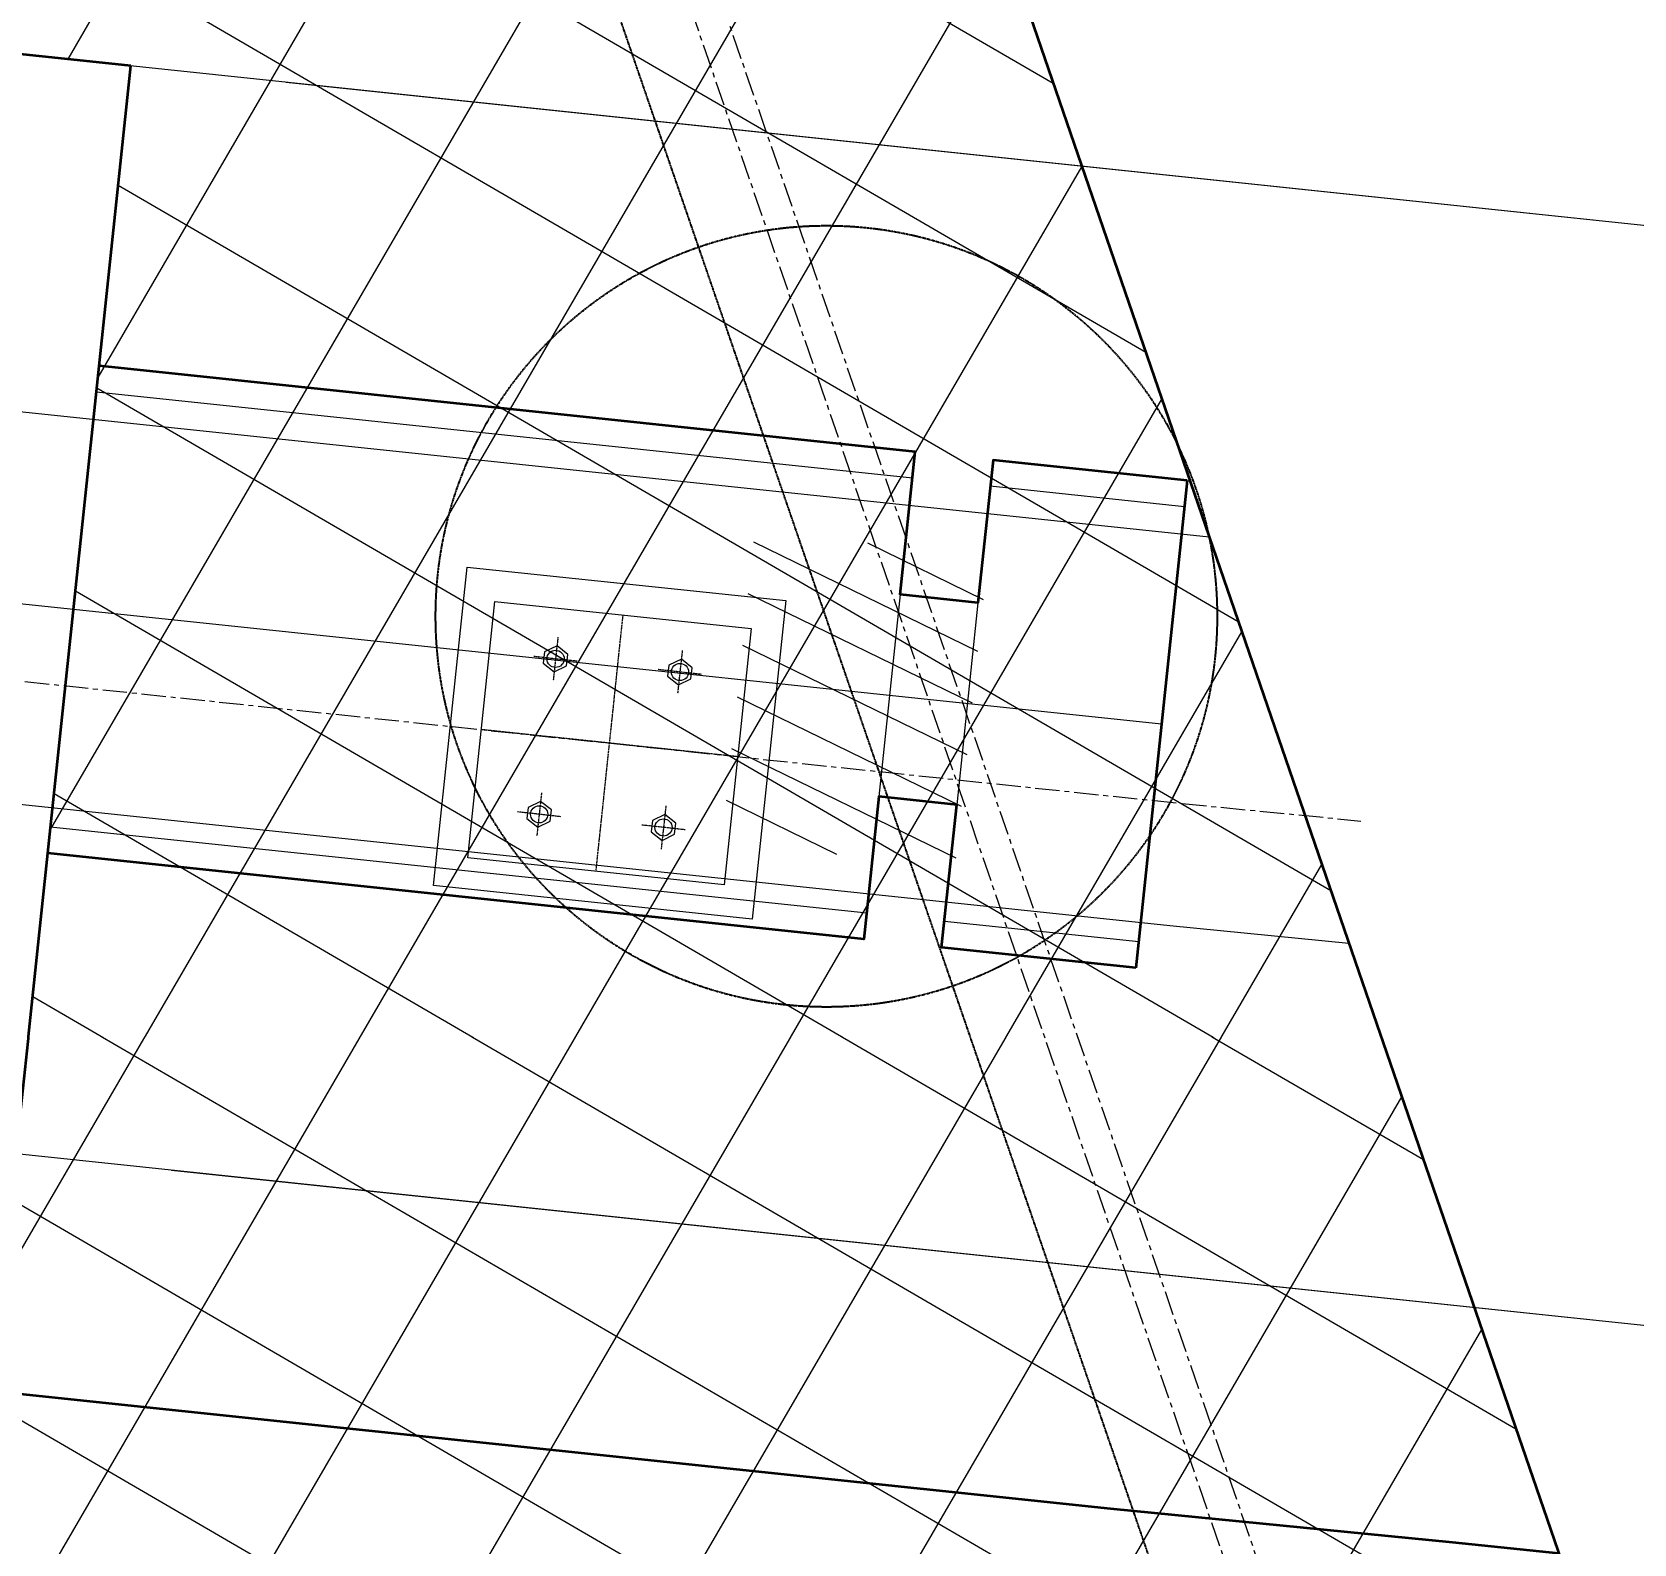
# Model space of a CAD drawing. Header units: millimetres. Extents: x 265754 to 14267433, y -6145605 to 2433772.
# Drawn here: x 8048373 to 8050423, y -587036 to -585101 of the extents above; entities that cross this region are included whole.
import ezdxf
from ezdxf import colors
from ezdxf.entities.mleader import LeaderData, LeaderLine
from ezdxf.math import Vec2, Vec3

# ---------------------------------------------------------------- set-up
doc = ezdxf.new("R2010")
doc.units = ezdxf.units.MM
for name, pattern in [('невидимая', [9.524999999999999, 6.35, -3.175]), ('осевая', [2, 1.25, -0.25, 0.25, -0.25]), ('Штриховая', [3, 2, -1])]:
    doc.linetypes.add(name, pattern=pattern)
for name, color, linetype, lineweight in [('Выноски', 3, 'Continuous', 15), ('ИС_Med', 7, 'Continuous', 35), ('ИС_Мвн', 3, 'Continuous', 18), ('ИС_Невид', 4, 'Штриховая', 18), ('ИС_ОПОР_Ось', 3, 'осевая', 18), ('ИС_Ось', 3, 'осевая', 18), ('ИС_ПС_Невид_ОЧ', 3, 'Штриховая', 18), ('ИС_РЗМ', 3, 'Continuous', 18), ('ИС_Тон', 3, 'Continuous', 18), ('ИС_Штр', 3, 'Continuous', 9), ('ИС_Штриховка', 2, 'Continuous', 9)]:
    doc.layers.add(name, color=color, linetype=linetype, lineweight=lineweight)
doc.layers.add('ИС_Невидимая', color=4, linetype='невидимая')
doc.styles.add('0', font='isocpeur.ttf', dxfattribs={"width": 0.8, "oblique": 15})
doc.styles.add('ISOCPEUR', font='isocpeur.ttf', dxfattribs={"width": 0.8, "oblique": 15, "height": 2.5})
doc.dimstyles.new('М200', dxfattribs={"dimscale": 200, "dimtxt": 2.5, "dimasz": 2, "dimexe": 1, "dimexo": 1, "dimgap": 0.8, "dimtad": 1, "dimdec": 0, "dimzin": 0, "dimdsep": 46, "dimtxsty": '0', "dimblk": 'OBLIQUE', "dimcen": 0.09, "dimdle": 1, "dimclrd": 256, "dimclre": 256, "dimclrt": 256, "dimadec": 4, "dimazin": 0, "dimtfac": 1, "dimtdec": 0, "dimtmove": 1, "dimatfit": 2, "dimfxl": 1, "dimtolj": 1, "dimtzin": 0, "dimlwd": -1, "dimarcsym": 0})

# ---------------------------------------------------------------- blocks, each defined once
blk = doc.blocks.new('_None')
blk = doc.blocks.new('*U1476')
at = {"layer": 'ИС_Med'}
blk.add_circle((0, 0), 0.011, dxfattribs=at)
blk = doc.blocks.new('*U1477')
at = {"layer": 'ИС_Мвн', "color": 0, "linetype": 'ByBlock', "lineweight": -2, "transparency": 16777216}
blk.add_blockref('*U1476', (12, 0), dxfattribs=at)
blk = doc.blocks.new('болт БО')
at = {"layer": 'ИС_Тон', "linetype": 'осевая'}
for p, q in [((-0.1288116180771794, -27.84737553508876), (0.1288116183113743, 27.84737553520426)), ((-27.8473755350301, 0.1288116181356145), (27.84737553503055, -0.1288116181353871))]:
    blk.add_line(p, q, dxfattribs=at)
at = {"layer": 'ИС_Тон'}
blk.add_lwpolyline([(14.96664636836476, -7.295342044146537), (15.03303712032357, 7.157535470322273), (0.07648264958743312, 16.64982433590194), (-14.96664636713922, 7.295342045052394), (-15.03303711909848, -7.157535469416189), (-0.07648264836325325, -16.64982433522869)], close=True, dxfattribs=at)
blk.add_circle((1.168700691778213e-10, -4.547473508864641e-13), 11, dxfattribs=at)
blk = doc.blocks.new('A$C545E156D')
at = {"layer": 'ИС_Тон'}
for points in [[(289.4314504628419, -16.71632384730037), (-16.71632384735858, -289.431450462871), (-289.431450462871, 16.71632384730037), (16.71632384730037, 289.4314504628419)], [(232.9570211042301, -13.45460212099715), (-13.45460212102626, -232.9570211042301), (-232.9570211042883, 13.45460212099715), (13.45460212096805, 232.9570211042301)]]:
    blk.add_lwpolyline(points, close=True, dxfattribs=at)
at = {"layer": 'ИС_Тон', "linetype": 'осевая'}
for points in [[(109.7512094915728, -123.2058116126282), (-109.751209491631, 123.2058116126282)], [(123.2058116125991, 109.7512094916019), (-123.2058116126573, -109.751209491631)]]:
    blk.add_lwpolyline(points, dxfattribs=at)
at = {"layer": 'ИС_Тон', "rotation": 221.6945127324549}
for p in [(-6.779733455390669, 127.8828964885033), (-126.2520356252207, 21.45748122388613), (126.2520356253372, -21.45748122376972), (6.779733455507085, -127.8828964883869)]:
    blk.add_blockref('болт БО', p, dxfattribs=at)
blk = doc.blocks.new('_OBLIQUE')
at = {"color": 0, "linetype": 'ByBlock', "lineweight": -2}
blk.add_line((0.5000000000000001, 0.4999999999999999), (-0.5000000000000001, -0.4999999999999999), dxfattribs=at)
blk = doc.blocks.new('*D1699')
at = {"layer": 'Defpoints', "color": 0, "transparency": 16777216}
for p in [(173531.1514979713, -3219.439974813533), (177159.3290642507, -3601.857828035005), (173384.4013527445, -4611.727443285185)]:
    blk.add_point(p, dxfattribs=at)
at = {"layer": 'ИС_РЗМ', "transparency": 16777216}
for p, q in [((173730.0497077536, -3240.404281274536), (177358.227274033, -3622.822134496)), ((176991.6146125629, -5193.043506288894), (177180.2933707118, -3402.959618252651)), ((173583.2995625268, -4632.691749746158), (177211.4771288063, -5015.109602967623))]:
    blk.add_line(p, q, dxfattribs=at)
at = {"layer": 'ИС_РЗМ', "transparency": 16777216, "xscale": 400, "yscale": 400, "zscale": 400}
for p, rotation in [((177159.3290642507, -3601.857828034961), 83.98311562638796), ((177012.578919024, -4994.145296506584), 263.983115626388)]:
    blk.add_blockref('_OBLIQUE', p, dxfattribs=dict(at, rotation=rotation))
at = {"layer": 'ИС_РЗМ', "transparency": 16777216, "insert": (176713.0198482955, -4258.693487656405), "char_height": 500, "attachment_point": 5, "rotation": 83.98311562638796, "style": '0'}
blk.add_mtext('\\A1;1400', dxfattribs=at)
blk = doc.blocks.new('*D1700')
at = {"layer": 'Defpoints', "color": 0, "transparency": 16777216}
for p in [(172205.3894331746, -2576.932018821724), (172152.9786670237, -3074.177543261801), (177159.3290642505, -3601.857828034554)]:
    blk.add_point(p, dxfattribs=at)
at = {"layer": 'ИС_РЗМ', "transparency": 16777216}
for p, q in [((172404.2876429569, -2597.896325282685), (177410.6380401838, -3125.576610055448)), ((177232.7041368624, -2905.714093812116), (177159.3290642505, -3601.857828034505)), ((172351.876876806, -3095.141849722762), (177358.2272740328, -3622.822134495525)), ((177159.3290642505, -3601.857828034505), (176997.4872812351, -5137.326743717715))]:
    blk.add_line(p, q, dxfattribs=at)
at = {"layer": 'ИС_РЗМ', "transparency": 16777216, "xscale": 400, "yscale": 400, "zscale": 400}
for p, rotation in [((177211.7398304014, -3104.612303594427), 83.98311562639248), ((177159.3290642505, -3601.857828034505), 263.9831156263925)]:
    blk.add_blockref('_OBLIQUE', p, dxfattribs=dict(at, rotation=rotation))
at = {"layer": 'ИС_РЗМ', "transparency": 16777216, "insert": (176684.5097229399, -4529.182421044068), "char_height": 500, "attachment_point": 5, "rotation": 83.98311562639249, "style": '0'}
blk.add_mtext('\\A1;500', dxfattribs=at)
blk = doc.blocks.new('*D1711')
at = {"layer": 'Defpoints', "color": 0, "transparency": 16777216}
for p in [(172887.1558282893, -4559.316677132636), (172828.9798778606, -5111.259209271768), (176771.5763696847, -5526.817505132392)]:
    blk.add_point(p, dxfattribs=at)
at = {"layer": 'ИС_РЗМ', "transparency": 16777216}
for p, q in [((173086.0540380716, -4580.280983593693), (177028.6505298957, -4995.839279454325)), ((176850.7166265744, -4775.976763210967), (176771.5763696847, -5526.817505132407)), ((173027.8780876429, -5132.223515732825), (176970.474579467, -5547.781811593457)), ((176771.5763696847, -5526.817505132407), (176588.1925767615, -7266.665574195378))]:
    blk.add_line(p, q, dxfattribs=at)
at = {"layer": 'ИС_РЗМ', "transparency": 16777216, "xscale": 400, "yscale": 400, "zscale": 400}
for p, rotation in [((176829.7523201134, -4974.874972993275), 83.98311562638388), ((176771.5763696847, -5526.817505132407), 263.9831156263839)]:
    blk.add_blockref('_OBLIQUE', p, dxfattribs=dict(at, rotation=rotation))
at = {"layer": 'ИС_РЗМ', "transparency": 16777216, "insert": (176275.2150184665, -6658.521251521612), "char_height": 500, "attachment_point": 5, "rotation": 83.98311562638389, "style": '0'}
blk.add_mtext('\\A1;555', dxfattribs=at)
blk = doc.blocks.new('Б24')
for points in [[(-12.00239487175381, 0.3108262185612602), (-11.75239487175381, 0.3108262185620561), (-11.75239487175324, 0.1272950456059334), (-11.65239487175323, 0.1272950456062176), (-11.6523948717538, 0.3108262185623403), (-10.60240299486054, 0.3108361111322324)], [(-12.00239487175183, -0.3162361273509759), (-12.00239487175381, 0.3108262185612602)], [(-12.00239487175186, -0.3162361273509191), (-11.75239487175183, -0.3162361273501801), (-11.75239487175243, -0.1327049543941143), (-11.65239487175241, -0.1327049543938301), (-11.65239487175184, -0.3162361273498959), (-10.60238674828784, -0.3162262347800606)]]:
    blk.add_lwpolyline(points)
at = {"layer": 'ИС_Med'}
blk.add_lwpolyline([(-10.60239487377694, -0.7026100440270966), (10.69760512621725, -0.7026100440417054), (10.69760512621724, 0.6973899559525307), (-10.60239487377693, 0.6973899559670258)], close=True, dxfattribs=at)
at = {"layer": 'ИС_Невид', "ltscale": 4}
for points in [[(-11.75239487175243, -0.1327049543941143), (-11.75239487175324, 0.1272950456059334)], [(-11.65239487175241, -0.1327049543938301), (-11.65239487175323, 0.1272950456062176)]]:
    blk.add_lwpolyline(points, dxfattribs=at)
at = {"layer": 'ИС_Ось', "linetype": 'осевая', "ltscale": 25}
blk.add_lwpolyline([(-12.00239487376528, -0.002610044030063818), (11.99760512623473, -0.002610044030063818)], dxfattribs=at)
at = {"layer": 'ИС_Тон'}
for points in [[(-12.00239487175371, 0.2772950456051717), (-11.75239487175372, 0.2772950456059675)], [(-11.6523948717537, 0.2772950456062517), (-10.60240212610061, 0.2773049381761439)], [(-12.00239487175193, -0.2827049543948874), (-11.75239487175193, -0.2827049543940916)], [(-11.65239487175195, -0.2827049543937505), (-10.60238761704777, -0.2826950618239152)]]:
    blk.add_lwpolyline(points, dxfattribs=at)
blk = doc.blocks.new('План Узловая')
at = {"layer": 'ИС_Med'}
for p, q in [((170579.8102071285, 8775.073819756508), (175452.4831373691, -5393.286678314209)), ((174027.991240263, -5244.77327299118), (169718.5099742412, 7285.984488129616)), ((174029.9192183017, -5246.556011557579), (169720.4379527569, 7284.201749563217)), ((175398.695736885, -5236.88806694746), (173975.7295832634, -5088.987814545631))]:
    blk.add_line(p, q, dxfattribs=at)
for points in [[(170907.3621912002, 8745.105929017067), (175781.6796312332, -5428.036340653896)], [(171453.6683380603, 7771.575536251068), (175675.9238159656, -4505.554199934006)]]:
    blk.add_lwpolyline(points, dxfattribs=at)
at = {"layer": 'ИС_Med', "color": 4}
blk.add_lwpolyline([(179440.3620091676, 6254.050931930542), (172190.5225505829, 7019.220195174217), (171749.2997378111, 7071.934804201126), (171142.2196173668, 7135.922376871109), (175450.5551590919, -5391.50393986702), (183746.5345087051, -6267.085867285728)], close=True, dxfattribs=at)
at = {"layer": 'ИС_Med'}
for points in [[(174875.7876919508, -3720.24202811718), (174193.8150014877, -3648.360614418983), (174120.43992877, -4344.504348874092), (175126.9647848606, -4450.594270706177)], [(174877.7156703472, -3722.024766743183), (174195.7429797649, -3650.143352985382), (174122.3679070472, -4346.287087321281), (175128.8927631378, -4452.377009510994)], [(174287.2647943496, -4212.836659789085), (174585.6121088266, -4244.283119618893), (174627.5407218933, -3846.486700057983), (174329.1934070587, -3815.040240108967)]]:
    blk.add_lwpolyline(points, close=True, dxfattribs=at)
at = {"layer": 'ИС_Невидимая', "ltscale": 0.2}
for points in [[(171471.3976867199, 7101.22628813982), (175779.7497611046, -5426.248101115227)], [(171482.3702888488, 7100.069751858711), (175790.7229144573, -5427.40623998642)]]:
    blk.add_lwpolyline(points, dxfattribs=at)
at = {"layer": 'ИС_ОПОР_Ось', "ltscale": 500}
blk.add_line((174003.1432569027, -3981.781734704971), (175003.3042166233, -4087.2008882761), dxfattribs=at)
at = {"layer": 'ИС_ПС_Невид_ОЧ'}
blk.add_lwpolyline([(174285.3368160724, -4211.053921341896), (174583.6841305494, -4242.500380992889), (174625.6127434969, -3844.703961670399), (174327.2654289007, -3813.257501900196)], close=True, dxfattribs=at)
at = {"layer": 'ИС_Мвн', "xscale": 999.9999999999993, "yscale": 999.9999999999993, "zscale": 999.9999999999993, "rotation": 288.9787219322358}
blk.add_blockref('*U1477', (171521.3360636234, 7282.716234266758), dxfattribs=at)
at = {"layer": 'Выноски'}
ml = blk.add_multileader_mtext('Standard', dxfattribs=at)
ml.set_content('Габарит приближения ОАО "РЖД"', color=256, style='ISOCPEUR')
ml.set_leader_properties(color=256)
ml.set_arrow_properties(name='NONE')
ml.build(insert=Vec2(0, 0))
ml.multileader.update_dxf_attribs({"text_left_attachment_type": 6, "text_right_attachment_type": 6, "dogleg_length": 2, "arrow_head_size": 300, "scale": 200})
ctx = ml.context
ctx.base_point, ctx.scale, ctx.char_height, ctx.arrow_head_size, ctx.landing_gap_size, ctx.plane_origin, ctx.plane_x_axis, ctx.plane_y_axis = Vec3(101662.7441057431, -4562.479831993582), 200, 500, 300, 125, Vec3(97940.96292948723, -283.7268282175064), Vec3(1, 2.842170943040402e-15), Vec3(-2.842170943040402e-15, 1)
ctx.left_attachment, ctx.right_attachment = 6, 6
notes = []
notes.append((ctx, [(1, (1, 1, 0), (107586.7187019587, -4562.47983199358), (-1, -2.842170943040401e-16), 100, [(0, [(108264.5783550739, -4193.935423493385)], 0, [])])]))
ctx.mtext.insert, ctx.mtext.text_direction, ctx.mtext.rotation, ctx.mtext.width, ctx.mtext.flow_direction = Vec3(101787.7441056967, -3962.479832291603), Vec3(1, 2.842170943040402e-15), 2.842170943040402e-15, 5939.542017434016, 5
ctx.mtext.has_bg_fill, ctx.mtext.bg_color, ctx.mtext.bg_scale_factor, ctx.mtext.bg_transparency, ctx.mtext.use_window_bg_color = 1, -1023410167, 1.5, 0, 1
for ctx, leaders in notes:
    for number, flags, end, landing, length, lines in leaders:
        leader = LeaderData()
        leader.index, (leader.has_last_leader_line, leader.has_dogleg_vector, leader.attachment_direction) = number, flags
        leader.last_leader_point, leader.dogleg_vector, leader.dogleg_length = Vec3(end), Vec3(landing), length
        for number, points, colour, breaks in lines:
            line = LeaderLine()
            line.index, line.vertices, line.color, line.breaks = number, Vec3.list(points), colors.encode_raw_color(colour), breaks
            leader.lines.append(line)
        ctx.leaders.append(leader)
ml = blk.add_multileader_mtext('Standard', dxfattribs=at)
ml.set_content('Габарит приближения ОАО "РЖД"', color=256, style='ISOCPEUR')
ml.set_leader_properties(color=256)
ml.set_arrow_properties(name='NONE')
ml.build(insert=Vec2(0, 0))
ml.multileader.update_dxf_attribs({"text_left_attachment_type": 6, "text_right_attachment_type": 6, "dogleg_length": 2, "arrow_head_size": 300, "scale": 200})
ctx = ml.context
ctx.base_point, ctx.scale, ctx.char_height, ctx.arrow_head_size, ctx.landing_gap_size, ctx.plane_origin, ctx.plane_x_axis, ctx.plane_y_axis = Vec3(116274.3043072224, -4196.51312571764), 200, 500, 300, 125, Vec3(112552.5231311321, 82.23987817764282), Vec3(1, 2.842170943040402e-15), Vec3(-2.842170943040402e-15, 1)
ctx.left_attachment, ctx.right_attachment = 6, 6
notes = []
notes.append((ctx, [(0, (1, 1, 0), (116174.3043072224, -4196.51312571764), (1, 1.98951966012828e-15), 100.0000000000001, [(0, [(115155.0561289787, -4578.787423610687)], 0, [])])]))
ctx.mtext.insert, ctx.mtext.text_direction, ctx.mtext.rotation, ctx.mtext.width, ctx.mtext.flow_direction = Vec3(116399.3043072224, -3596.513125538826), Vec3(1, 2.842170943040402e-15), 2.842170943040402e-15, 5939.542017434016, 5
ctx.mtext.has_bg_fill, ctx.mtext.bg_color, ctx.mtext.bg_scale_factor, ctx.mtext.bg_transparency, ctx.mtext.use_window_bg_color = 1, -1023410167, 1.5, 0, 1
for ctx, leaders in notes:
    for number, flags, end, landing, length, lines in leaders:
        leader = LeaderData()
        leader.index, (leader.has_last_leader_line, leader.has_dogleg_vector, leader.attachment_direction) = number, flags
        leader.last_leader_point, leader.dogleg_vector, leader.dogleg_length = Vec3(end), Vec3(landing), length
        for number, points, colour, breaks in lines:
            line = LeaderLine()
            line.index, line.vertices, line.color, line.breaks = number, Vec3.list(points), colors.encode_raw_color(colour), breaks
            leader.lines.append(line)
        ctx.leaders.append(leader)
ml = blk.add_multileader_mtext('Standard', dxfattribs=at)
ml.set_content('Ось опоры №3\\PПК 1+97,65', color=256, style='ISOCPEUR')
ml.set_leader_properties(color=256)
ml.set_arrow_properties(name='NONE')
ml.build(insert=Vec2(0, 0))
ml.multileader.update_dxf_attribs({"text_left_attachment_type": 6, "text_right_attachment_type": 6, "dogleg_length": 2, "arrow_head_size": 300, "scale": 200})
ctx = ml.context
ctx.base_point, ctx.scale, ctx.char_height, ctx.arrow_head_size, ctx.landing_gap_size, ctx.plane_origin, ctx.plane_x_axis, ctx.plane_y_axis = Vec3(63331.346092913, -4633.585984528066), 200, 500, 300, 125, Vec3(58718.4761068821, 1285.659215271473), Vec3(1, 2.842170943040402e-15), Vec3(-2.842170943040402e-15, 1)
ctx.left_attachment, ctx.right_attachment = 6, 6
notes = []
notes.append((ctx, [(1, (1, 1, 0), (67389.29528534412, -4633.585984528065), (-1, -2.842170943040401e-16), 100, [(0, [(68497.43448901176, -3749.276166558266)], 0, [])])]))
ctx.mtext.insert, ctx.mtext.text_direction, ctx.mtext.rotation, ctx.mtext.width, ctx.mtext.flow_direction = Vec3(63590.32068872452, -4033.585984230042), Vec3(1, 2.842170943040402e-15), 2.842170943040402e-15, 4212.965269783731, 5
ctx.mtext.has_bg_fill, ctx.mtext.bg_color, ctx.mtext.bg_scale_factor, ctx.mtext.bg_transparency, ctx.mtext.use_window_bg_color = 1, -1023410167, 1.5, 0, 1
for ctx, leaders in notes:
    for number, flags, end, landing, length, lines in leaders:
        leader = LeaderData()
        leader.index, (leader.has_last_leader_line, leader.has_dogleg_vector, leader.attachment_direction) = number, flags
        leader.last_leader_point, leader.dogleg_vector, leader.dogleg_length = Vec3(end), Vec3(landing), length
        for number, points, colour, breaks in lines:
            line = LeaderLine()
            line.index, line.vertices, line.color, line.breaks = number, Vec3.list(points), colors.encode_raw_color(colour), breaks
            leader.lines.append(line)
        ctx.leaders.append(leader)
ml = blk.add_multileader_mtext('Standard', dxfattribs=at)
ml.set_content('Ось опоры №4\\PПК 2+30,72', color=256, style='ISOCPEUR')
ml.set_leader_properties(color=256)
ml.set_arrow_properties(name='NONE')
ml.build(insert=Vec2(0, 0))
ml.multileader.update_dxf_attribs({"text_left_attachment_type": 6, "text_right_attachment_type": 6, "dogleg_length": 2, "arrow_head_size": 300, "scale": 200})
ctx = ml.context
ctx.base_point, ctx.scale, ctx.char_height, ctx.arrow_head_size, ctx.landing_gap_size, ctx.plane_origin, ctx.plane_x_axis, ctx.plane_y_axis = Vec3(96372.75863680587, -3917.326990127564), 200, 500, 300, 125, Vec3(91542.78431558609, 2012.630561709404), Vec3(1, 2.842170943040402e-15), Vec3(-2.842170943040402e-15, 1)
ctx.left_attachment, ctx.right_attachment = 6, 6
notes = []
notes.append((ctx, [(1, (1, 1, 0), (100470.707829237, -3917.326990127563), (-1, -2.842170943040401e-16), 100, [(0, [(101420.9420717955, -2988.186381816864)], 0, [])])]))
ctx.mtext.insert, ctx.mtext.text_direction, ctx.mtext.rotation, ctx.mtext.width, ctx.mtext.flow_direction = Vec3(96631.73323309422, -3317.326990067959), Vec3(1, 2.842170943040402e-15), 2.842170943040402e-15, 4212.965269783731, 5
ctx.mtext.has_bg_fill, ctx.mtext.bg_color, ctx.mtext.bg_scale_factor, ctx.mtext.bg_transparency, ctx.mtext.use_window_bg_color = 1, -1023410167, 1.5, 0, 1
for ctx, leaders in notes:
    for number, flags, end, landing, length, lines in leaders:
        leader = LeaderData()
        leader.index, (leader.has_last_leader_line, leader.has_dogleg_vector, leader.attachment_direction) = number, flags
        leader.last_leader_point, leader.dogleg_vector, leader.dogleg_length = Vec3(end), Vec3(landing), length
        for number, points, colour, breaks in lines:
            line = LeaderLine()
            line.index, line.vertices, line.color, line.breaks = number, Vec3.list(points), colors.encode_raw_color(colour), breaks
            leader.lines.append(line)
        ctx.leaders.append(leader)
at = {"layer": 'ИС_Штриховка', "ltscale": 1000}
h = blk.add_hatch(dxfattribs=at)
h.set_pattern_fill('ANSI31', color=256, scale=499.9999999999987, angle=-71.02127806776384)
h.set_pattern_definition([(333.978721932236, (-18030.46627783775, 229919.0182779431), (27.41905648755605, 56.16444908776536), [])])
h.paths.add_polyline_path([(170878.4328188896, 5699.086631834507), (171176.7801333666, 5667.640172064304), (171218.7087461948, 6065.436591565609), (170920.3614315986, 6096.883051156998)])
h.paths.add_polyline_path([(171560.1992137432, 3716.701973378658), (171858.5465285778, 3685.255513489246), (171900.4751415252, 4083.05193322897), (171602.1278264522, 4114.498393714428)])
h.paths.add_polyline_path([(172241.9656081199, 1734.317315280437), (172540.3129234314, 1702.870855689049), (172582.2415363788, 2100.667274832726), (172283.8942219019, 2132.113734543324)])
h.paths.add_polyline_path([(172923.7320039272, -248.0673431754112), (173222.0793185234, -279.5138028264046), (173264.0079314708, 118.2826167941093), (172965.6606168747, 149.7290762066841)])
h.paths.add_polyline_path([(173605.4983991384, -2230.452001750469), (173903.8457138538, -2261.898461580276), (173945.7743265629, -1864.102041721344), (173647.4270119667, -1832.655581891537)])
h.paths.add_polyline_path([(174287.2647943496, -4212.83665984869), (174585.6121088266, -4244.283119380474), (174627.5407218933, -3846.486700236797), (174329.1934070587, -3815.040240347385)])
at = {"layer": 'ИС_Невидимая', "ltscale": 0.1}
blk.add_circle((174421.1052217483, -3924.118668437004), 500.0000000000001, dxfattribs=at)
at = {"layer": 'ИС_Ось', "color": 6, "ltscale": 25}
blk.add_lwpolyline([(9847.573756593105, -3556.127595462254), (32014.49761336256, -1028.551701771677), (65278.60788389354, 1171.048334672698), (98071.28474092664, 1531.113591110625), (131535.0598082386, 51.81931855616858), (150671.496040912, -1612.402772589936), (174876.256305989, -4163.637459726888), (175105.0605264671, -4186.049574345408)], dxfattribs=at)
at = {"layer": 'ИС_Тон', "color": 6}
for points in [[(9733.32758267445, -3223.931899015559), (31983.73515025777, -686.8368038067129), (65265.39913364226, 1513.923977501458), (98076.98001101112, 1874.196801085374), (131557.5024906106, 394.162195155106), (150704.3342839665, -1270.963957763452), (174910.9526344611, -3822.394491180312)], [(9899.86719480675, -3708.182185398415), (32028.57839091, -1184.963477240526), (65284.65387161245, 1014.105256131093), (98068.67786801129, 1374.075503719971), (131524.7872101643, -104.8798990177456), (150656.4651249968, -1768.688177603763), (174860.3748961617, -4319.833220821689), (175089.755119015, -4342.301756738918)]]:
    blk.add_lwpolyline(points, dxfattribs=at)
at = {"layer": 'Выноски'}
ml = blk.add_multileader_mtext('Standard', dxfattribs=at)
ml.set_content('Ось опоры №5\\PПК 2+63,80', color=256, style='ISOCPEUR')
ml.set_leader_properties(color=256)
ml.set_arrow_properties(name='NONE')
ml.build(insert=Vec2(0, 0))
ml.multileader.update_dxf_attribs({"text_left_attachment_type": 6, "text_right_attachment_type": 6, "dogleg_length": 2, "arrow_head_size": 300, "scale": 200})
ctx = ml.context
ctx.base_point, ctx.scale, ctx.char_height, ctx.arrow_head_size, ctx.landing_gap_size, ctx.plane_origin, ctx.plane_x_axis, ctx.plane_y_axis = Vec3(129414.941320989, -5313.053450286389), 200, 500, 300, 125, Vec3(124802.0713353157, 606.1917487382889), Vec3(1, 2.842170943040402e-15), Vec3(-2.842170943040402e-15, 1)
ctx.left_attachment, ctx.right_attachment = 6, 6
notes = []
notes.append((ctx, [(1, (1, 1, 0), (133472.8905134201, -5313.053450286388), (-1, -2.842170943040401e-16), 100, [(0, [(134480.8796290159, -4508.664734661579)], 0, [])])]))
ctx.mtext.insert, ctx.mtext.text_direction, ctx.mtext.rotation, ctx.mtext.width, ctx.mtext.flow_direction = Vec3(129673.9159172773, -4713.053450584412), Vec3(1, 2.842170943040402e-15), 2.842170943040402e-15, 4212.965269783731, 5
ctx.mtext.has_bg_fill, ctx.mtext.bg_color, ctx.mtext.bg_scale_factor, ctx.mtext.bg_transparency, ctx.mtext.use_window_bg_color = 1, -1023410167, 1.5, 0, 1
for ctx, leaders in notes:
    for number, flags, end, landing, length, lines in leaders:
        leader = LeaderData()
        leader.index, (leader.has_last_leader_line, leader.has_dogleg_vector, leader.attachment_direction) = number, flags
        leader.last_leader_point, leader.dogleg_vector, leader.dogleg_length = Vec3(end), Vec3(landing), length
        for number, points, colour, breaks in lines:
            line = LeaderLine()
            line.index, line.vertices, line.color, line.breaks = number, Vec3.list(points), colors.encode_raw_color(colour), breaks
            leader.lines.append(line)
        ctx.leaders.append(leader)
at = {"layer": 'ИС_Штр'}
h = blk.add_hatch(dxfattribs=at)
h.set_pattern_fill('ANSI37', color=256, scale=75, angle=14.81052377493742)
h.set_pattern_definition([(59.81052377493736, (153559.9115983727, -23260.59603119665), (-205.8274345762676, 119.7438215556539), []), (149.8105237749374, (153559.9115983727, -23260.59603119665), (-119.7438215556539, -205.8274345762676), [])])
h.paths.add_polyline_path([(171139.7079960467, 7143.322750407795), (168796.6408864882, 7334.982479145867), (168744.2301203381, 6837.736954701657), (170122.3195223934, 6692.483316741302), (169975.5693771712, 5300.195848270436), (169478.3238527159, 5352.606614421704), (169425.9130865646, 4855.361089978192), (170804.0859175081, 4710.09865843039), (170657.3357722859, 3317.811189959582), (170160.0902478293, 3370.221956111025), (170107.6794816795, 2872.976431670832), (171485.8523126228, 2727.714000119537), (171339.1021674006, 1335.426531648729), (170841.856642944, 1387.837297800113), (170789.4458767939, 890.5917733564274), (172167.6187077374, 745.3293418086832), (172020.8685625153, -646.9581266621826), (171523.6230380599, -594.5473605109146), (171471.212271909, -1091.792884950992), (172849.3851028521, -1237.055316502228), (172702.6349576299, -2629.342784974317), (172205.3894331746, -2576.93201882171), (172152.9786670237, -3074.177543261787), (173531.1514979668, -3219.439974813082), (173384.4013527445, -4611.72744328517), (172887.1558282893, -4559.316677132621), (172828.9798778606, -5111.259209271753), (175448.0385777554, -5384.089144612546)])
at = {"layer": 'ИС_Med'}
blk.add_line((171139.7079960467, 7143.322750407795), (175448.0385777554, -5384.089144612546), dxfattribs=at)
blk.add_lwpolyline([(100316.008298218, 523.9979243006092), (131475.714289412, -853.4430402909638), (150584.6613865011, -2515.274507266062), (174784.5082886576, -5065.991315132997), (175222.1622255126, -5108.860936239944), (175358.3266506573, -5123.232127965079)], dxfattribs=at)
at = {"layer": 'ИС_Невидимая', "ltscale": 0.1, "flags": 128}
blk.add_lwpolyline([(170030.6186481714, 8838.356433153152), (176698.8648241758, -10551.0253418684)], dxfattribs=at)
at = {"layer": 'ИС_Ось', "ltscale": 25}
for points in [[(168539.613447219, 13450.61521081423), (176353.9562917885, -9271.292880059511)], [(169130.6014305924, 11855.1834094876), (176241.2202149469, -8820.493317394285)]]:
    blk.add_lwpolyline(points, dxfattribs=at)
at = {"layer": 'ИС_Med', "xscale": 999.9999999999995, "yscale": 999.9999999999995, "zscale": 999.9999999999995, "rotation": 173.9831156265726}
blk.add_blockref('Б24', (162913.5160375407, -2806.82009773358), dxfattribs=at)
at = {"layer": 'ИС_РЗМ', "rotation": 312.2804009739061}
blk.add_blockref('A$C545E156D', (174143.647458698, -4086.418884420011), dxfattribs=at)
at = {"layer": 'ИС_РЗМ'}
dim = blk.add_aligned_dim(p1=(172205.3894331746, -2576.93201882171), p2=(172152.9786670237, -3074.177543261787), distance=5034.0829137739265, dimstyle='М200', dxfattribs=at)
dim.commit()
dim.dimension.update_dxf_attribs({"geometry": '*D1700', "text_midpoint": (176684.50972294, -4529.182421044054)})
for base, p1, p2, angle, picture, middle in [((177159.3290642507, -3601.857828035005), (173384.4013527445, -4611.72744328517), (173531.1514979713, -3219.439974813547), 83.98311562638717, '*D1699', (177085.9539916373, -4298.001562270845)), ((176771.5763696847, -5526.817505132392), (172887.1558282893, -4559.316677132621), (172828.9798778606, -5111.259209271753), 263.983115626384, '*D1711', (176648.1491618083, -6697.829326136067))]:
    dim = blk.add_linear_dim(base=base, p1=p1, p2=p2, angle=angle, dimstyle='М200', dxfattribs=at)
    dim.commit()
    dim.dimension.update_dxf_attribs({"geometry": picture, "text_midpoint": middle, "dimtype": 129})

msp = doc.modelspace()

# ---------------------------------------------------------------- block references
at = {"layer": 'ИС_Ось', "color": 4, "ltscale": 0.05}
msp.add_blockref('План Узловая', (7874968.788125941, -581924.4700561167), dxfattribs=at)

doc.saveas('drawing.dxf')
